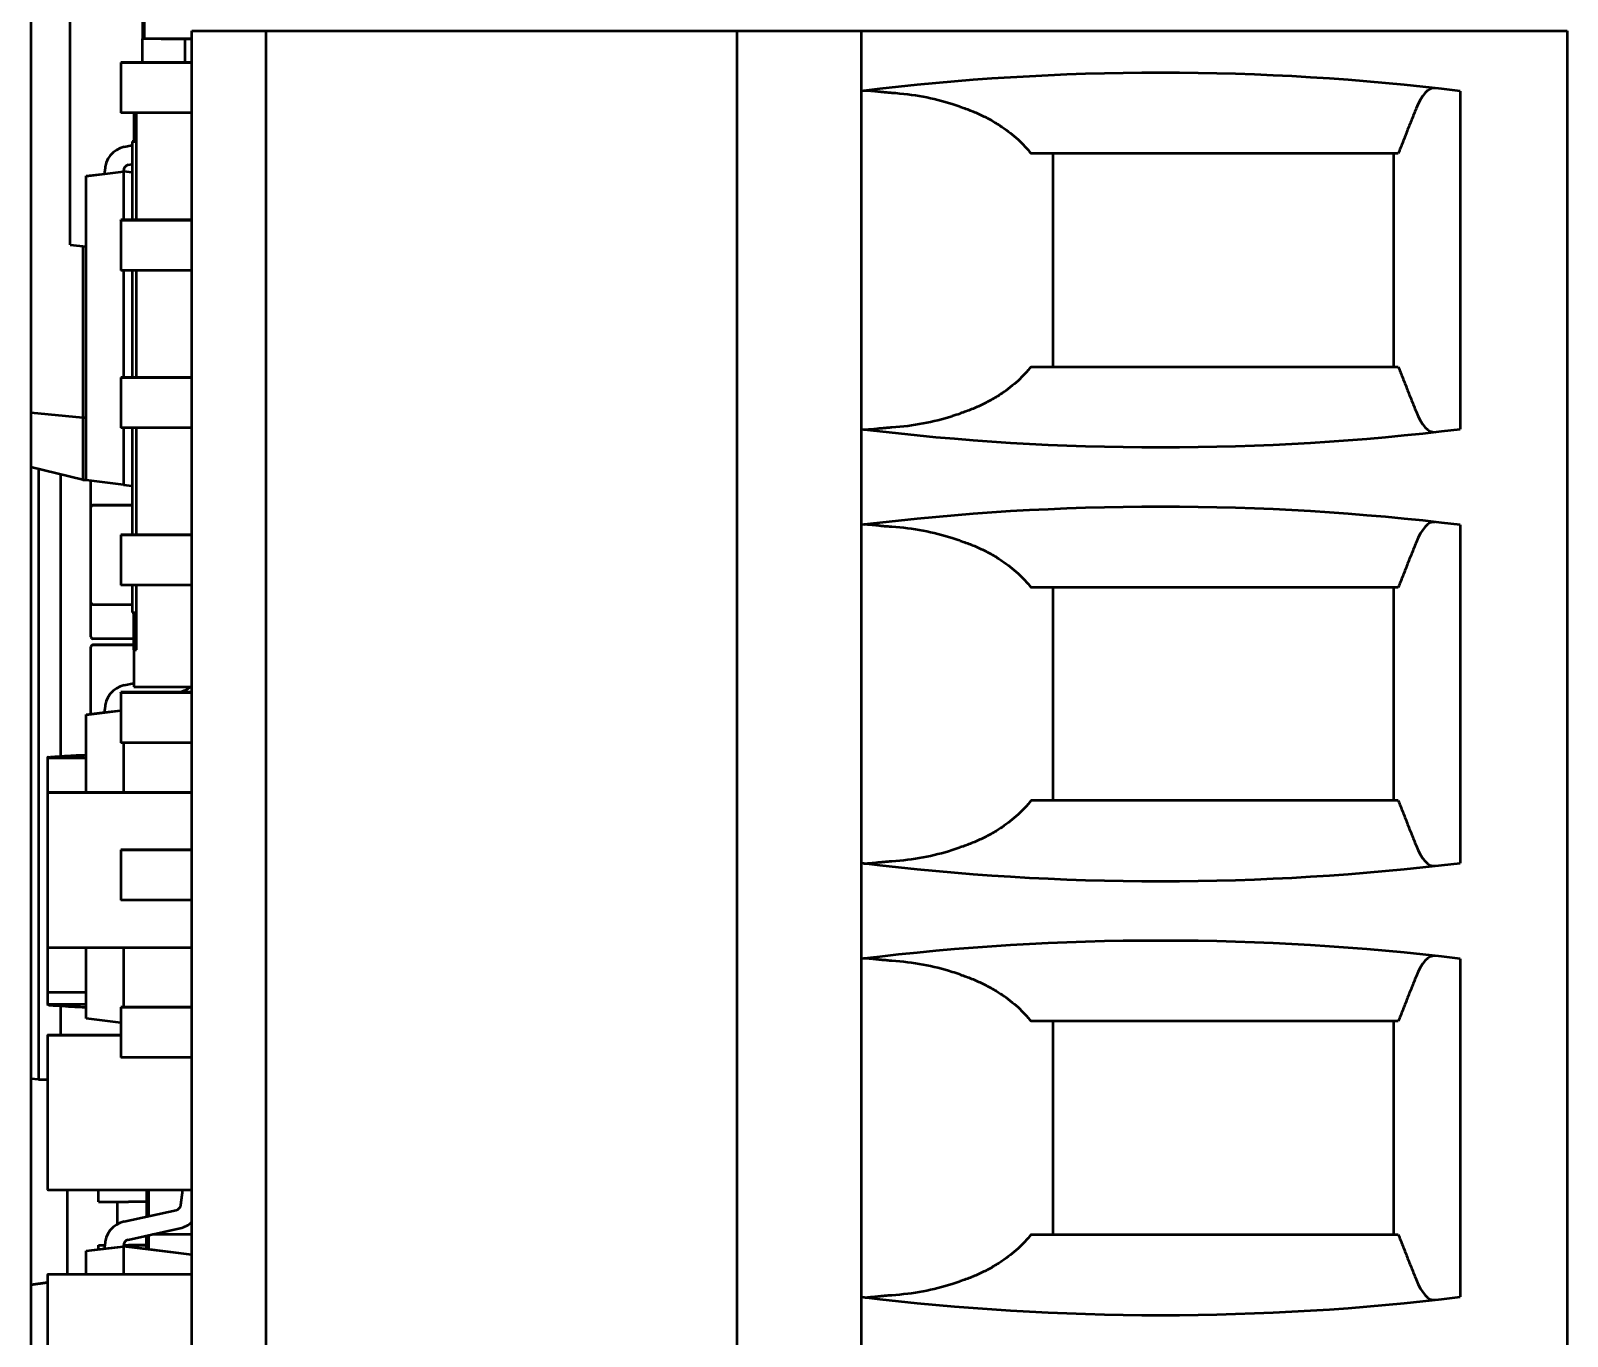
# Model space of a CAD drawing. Header units: millimetres. Extents: x 3137 to 5094, y 789 to 1822.
# Drawn here: x 3528.74 to 3541.14, y 1574.19 to 1584.72 of the extents above; entities that cross this region are included whole.
import ezdxf

# ---------------------------------------------------------------- set-up
doc = ezdxf.new("R2010")
doc.units = ezdxf.units.MM
doc.header["$LTSCALE"] = 1.8
doc.layers.add('외형선(ISO)', color=7, linetype='Continuous', lineweight=50)

msp = doc.modelspace()

# ---------------------------------------------------------------- linework, layer by layer
at = {"layer": '외형선(ISO)'}
for p, q in [((3528.742, 1586.721), (3528.742, 1566.711)), ((3529.059, 1582.994), (3529.059, 1585.865)), ((3529.643, 1585.328), (3529.643, 1584.655)), ((3529.656, 1585.328), (3529.656, 1584.655)), ((3530.042, 1584.721), (3530.342, 1584.721)), ((3530.042, 1570.521), (3530.042, 1584.721)), ((3530.342, 1584.721), (3530.642, 1584.721)), ((3530.642, 1570.521), (3530.642, 1584.721)), ((3530.642, 1584.721), (3534.442, 1584.721)), ((3534.442, 1570.521), (3534.442, 1584.721)), ((3534.442, 1584.721), (3534.942, 1584.721)), ((3534.942, 1584.721), (3535.142, 1584.721)), ((3535.142, 1584.721), (3535.442, 1584.721)), ((3535.442, 1584.721), (3541.142, 1584.721)), ((3535.442, 1584.721), (3535.442, 1570.521)), ((3541.142, 1584.721), (3541.142, 1570.521)), ((3529.656, 1584.655), (3529.643, 1584.655)), ((3529.643, 1584.465), (3529.643, 1584.655)), ((3529.793, 1584.655), (3529.656, 1584.655)), ((3530.042, 1584.655), (3529.989, 1584.655)), ((3529.989, 1584.465), (3529.989, 1584.655)), ((3530.042, 1584.465), (3529.468, 1584.465)), ((3529.468, 1584.464), (3529.468, 1584.465)), ((3529.468, 1584.464), (3530.042, 1584.464)), ((3529.468, 1584.464), (3529.468, 1584.058)), ((3529.468, 1584.464), (3530.042, 1584.464)), ((3530.042, 1584.464), (3529.468, 1584.464)), ((3529.468, 1584.464), (3529.468, 1584.464)), ((3529.468, 1584.464), (3529.468, 1584.464)), ((3540.277, 1584.234), (3540.277, 1581.507)), ((3530.042, 1584.058), (3529.468, 1584.058)), ((3529.574, 1584.058), (3529.574, 1583.828)), ((3529.594, 1583.828), (3529.594, 1584.058)), ((3529.496, 1583.785), (3529.559, 1583.799)), ((3529.496, 1583.784), (3529.559, 1583.799)), ((3529.496, 1583.785), (3529.559, 1583.799)), ((3529.496, 1583.785), (3529.559, 1583.799)), ((3529.496, 1583.784), (3529.559, 1583.798)), ((3529.496, 1583.784), (3529.559, 1583.798)), ((3529.496, 1583.784), (3529.559, 1583.798)), ((3529.496, 1583.784), (3529.559, 1583.798)), ((3529.559, 1583.828), (3529.574, 1583.828)), ((3529.594, 1583.828), (3529.559, 1583.828)), ((3529.559, 1583.828), (3529.559, 1583.195)), ((3529.559, 1583.828), (3529.559, 1583.828)), ((3529.574, 1583.828), (3529.594, 1583.828)), ((3529.594, 1583.195), (3529.594, 1583.828)), ((3536.992, 1582.011), (3536.992, 1583.731)), ((3539.742, 1582.011), (3539.742, 1583.731)), ((3529.528, 1583.638), (3529.559, 1583.645)), ((3529.189, 1583.548), (3529.489, 1583.585)), ((3529.189, 1583.549), (3529.339, 1583.567)), ((3529.189, 1583.548), (3529.189, 1583.549)), ((3529.189, 1581.095), (3529.189, 1583.548)), ((3529.339, 1583.589), (3529.339, 1583.589)), ((3529.339, 1583.566), (3529.339, 1583.589)), ((3529.339, 1583.589), (3529.339, 1583.589)), ((3529.339, 1583.589), (3529.339, 1583.589)), ((3529.339, 1583.589), (3529.339, 1583.589)), ((3529.339, 1583.589), (3529.339, 1583.589)), ((3529.339, 1583.589), (3529.339, 1583.589)), ((3529.339, 1583.589), (3529.339, 1583.589)), ((3529.339, 1583.566), (3529.489, 1583.585)), ((3529.489, 1583.585), (3529.489, 1583.589)), ((3529.489, 1583.585), (3529.489, 1583.585)), ((3529.559, 1583.577), (3529.489, 1583.585)), ((3529.559, 1583.576), (3529.489, 1583.585)), ((3529.489, 1583.585), (3529.489, 1583.195)), ((3530.042, 1583.195), (3529.468, 1583.195)), ((3529.468, 1583.194), (3529.468, 1583.195)), ((3529.468, 1583.194), (3530.042, 1583.194)), ((3529.468, 1583.194), (3529.468, 1582.788)), ((3529.468, 1583.194), (3530.042, 1583.194)), ((3530.042, 1583.194), (3529.468, 1583.194)), ((3529.468, 1583.194), (3529.468, 1583.194)), ((3529.468, 1583.194), (3529.468, 1583.194)), ((3529.059, 1582.994), (3529.189, 1582.98)), ((3529.163, 1582.983), (3529.163, 1581.598)), ((3530.042, 1582.788), (3529.468, 1582.788)), ((3529.489, 1582.788), (3529.489, 1581.925)), ((3529.559, 1582.788), (3529.559, 1581.925)), ((3529.594, 1581.925), (3529.594, 1582.788)), ((3530.042, 1581.925), (3529.468, 1581.925)), ((3529.468, 1581.924), (3529.468, 1581.925)), ((3529.468, 1581.924), (3530.042, 1581.924)), ((3529.468, 1581.924), (3529.468, 1581.518)), ((3529.468, 1581.924), (3530.042, 1581.924)), ((3530.042, 1581.924), (3529.468, 1581.924)), ((3529.468, 1581.924), (3529.468, 1581.924)), ((3529.468, 1581.924), (3529.468, 1581.924)), ((3529.163, 1581.598), (3528.742, 1581.64)), ((3529.163, 1581.598), (3529.163, 1581.099)), ((3529.189, 1581.598), (3529.163, 1581.598)), ((3530.042, 1581.518), (3529.468, 1581.518)), ((3529.489, 1581.518), (3529.489, 1581.058)), ((3529.559, 1581.518), (3529.559, 1580.655)), ((3529.594, 1580.655), (3529.594, 1581.518)), ((3529.163, 1581.099), (3528.742, 1581.2)), ((3528.805, 1581.185), (3528.805, 1576.26)), ((3528.985, 1578.869), (3528.985, 1581.141)), ((3529.163, 1581.099), (3529.189, 1581.099)), ((3529.489, 1581.058), (3529.189, 1581.095)), ((3529.227, 1580.877), (3529.227, 1581.091)), ((3529.489, 1581.058), (3529.559, 1581.05)), ((3529.227, 1580.877), (3529.227, 1580.877)), ((3529.227, 1580.109), (3529.227, 1580.877)), ((3529.559, 1580.893), (3529.243, 1580.893)), ((3529.243, 1580.893), (3529.559, 1580.893)), ((3529.243, 1580.893), (3529.243, 1580.893)), ((3529.559, 1580.893), (3529.243, 1580.893)), ((3529.243, 1580.893), (3529.243, 1580.893)), ((3530.042, 1580.655), (3529.468, 1580.655)), ((3529.468, 1580.654), (3529.468, 1580.655)), ((3529.468, 1580.654), (3530.042, 1580.654)), ((3529.468, 1580.654), (3529.468, 1580.248)), ((3529.468, 1580.654), (3530.042, 1580.654)), ((3530.042, 1580.654), (3529.468, 1580.654)), ((3529.468, 1580.654), (3529.468, 1580.654)), ((3529.468, 1580.654), (3529.468, 1580.654)), ((3540.277, 1580.734), (3540.277, 1578.007)), ((3530.042, 1580.248), (3529.468, 1580.248)), ((3529.559, 1580.248), (3529.559, 1580.028)), ((3529.594, 1580.028), (3529.594, 1580.248)), ((3536.992, 1578.511), (3536.992, 1580.231)), ((3539.742, 1578.511), (3539.742, 1580.231)), ((3529.227, 1579.832), (3529.227, 1580.109)), ((3529.243, 1580.093), (3529.559, 1580.093)), ((3529.559, 1580.028), (3529.594, 1580.028)), ((3529.574, 1579.728), (3529.574, 1580.028)), ((3529.594, 1579.728), (3529.594, 1580.028)), ((3529.574, 1579.816), (3529.243, 1579.816)), ((3529.574, 1579.767), (3529.243, 1579.767)), ((3529.243, 1579.767), (3529.574, 1579.767)), ((3529.243, 1579.767), (3529.243, 1579.767)), ((3529.574, 1579.767), (3529.243, 1579.767)), ((3529.243, 1579.767), (3529.243, 1579.767)), ((3529.227, 1579.751), (3529.227, 1579.751)), ((3529.227, 1579.21), (3529.227, 1579.751)), ((3529.574, 1579.728), (3529.594, 1579.728)), ((3529.574, 1579.728), (3529.574, 1579.428)), ((3529.574, 1579.728), (3529.594, 1579.728)), ((3529.574, 1579.728), (3529.574, 1579.728)), ((3529.496, 1579.441), (3529.574, 1579.459)), ((3529.496, 1579.441), (3529.574, 1579.459)), ((3529.496, 1579.441), (3529.574, 1579.459)), ((3529.496, 1579.441), (3529.574, 1579.458)), ((3529.496, 1579.441), (3529.574, 1579.458)), ((3529.496, 1579.441), (3529.574, 1579.458)), ((3529.496, 1579.441), (3529.574, 1579.458)), ((3529.496, 1579.441), (3529.574, 1579.458)), ((3529.574, 1579.428), (3530.042, 1579.428)), ((3530.042, 1579.385), (3529.468, 1579.385)), ((3529.468, 1579.384), (3529.468, 1579.385)), ((3529.468, 1579.384), (3530.042, 1579.384)), ((3529.468, 1579.384), (3529.468, 1578.978)), ((3529.468, 1579.384), (3530.042, 1579.384)), ((3530.042, 1579.384), (3529.468, 1579.384)), ((3529.468, 1579.384), (3529.468, 1579.384)), ((3529.468, 1579.384), (3529.468, 1579.384)), ((3529.933, 1579.385), (3529.947, 1579.388)), ((3529.189, 1579.204), (3529.468, 1579.239)), ((3529.189, 1579.205), (3529.339, 1579.224)), ((3529.189, 1579.204), (3529.189, 1579.205)), ((3529.189, 1578.576), (3529.189, 1579.204)), ((3529.339, 1579.246), (3529.339, 1579.246)), ((3529.339, 1579.223), (3529.339, 1579.246)), ((3529.339, 1579.246), (3529.339, 1579.246)), ((3529.339, 1579.246), (3529.339, 1579.246)), ((3529.339, 1579.246), (3529.339, 1579.246)), ((3529.339, 1579.246), (3529.339, 1579.246)), ((3529.339, 1579.246), (3529.339, 1579.246)), ((3529.339, 1579.246), (3529.339, 1579.246)), ((3529.339, 1579.223), (3529.468, 1579.239)), ((3530.042, 1578.978), (3529.468, 1578.978)), ((3529.489, 1578.978), (3529.489, 1578.576)), ((3528.877, 1578.856), (3528.877, 1578.856)), ((3528.877, 1578.856), (3528.877, 1578.571)), ((3528.882, 1578.856), (3529.189, 1578.856)), ((3528.877, 1578.571), (3528.877, 1577.331)), ((3530.042, 1578.576), (3528.882, 1578.576)), ((3528.882, 1578.576), (3528.882, 1578.576)), ((3528.882, 1578.576), (3530.042, 1578.576)), ((3530.042, 1578.115), (3529.468, 1578.115)), ((3529.468, 1578.114), (3529.468, 1578.115)), ((3529.468, 1578.114), (3529.468, 1577.708)), ((3529.468, 1578.114), (3529.468, 1578.114)), ((3529.468, 1578.114), (3530.042, 1578.114)), ((3529.468, 1578.114), (3530.042, 1578.114)), ((3530.042, 1578.114), (3529.468, 1578.114)), ((3529.468, 1578.114), (3529.468, 1578.114)), ((3530.042, 1577.708), (3529.468, 1577.708)), ((3528.877, 1577.331), (3528.877, 1576.968)), ((3528.882, 1577.326), (3530.042, 1577.326)), ((3529.189, 1576.752), (3529.189, 1577.326)), ((3529.489, 1577.326), (3529.489, 1576.845)), ((3540.277, 1577.234), (3540.277, 1574.507)), ((3528.877, 1576.968), (3528.877, 1576.866)), ((3529.189, 1576.963), (3528.882, 1576.963)), ((3529.189, 1576.866), (3528.882, 1576.866)), ((3528.985, 1576.62), (3528.985, 1576.853)), ((3530.042, 1576.845), (3529.468, 1576.845)), ((3529.468, 1576.844), (3529.468, 1576.845)), ((3529.468, 1576.844), (3529.468, 1576.844)), ((3529.468, 1576.844), (3529.468, 1576.844)), ((3529.468, 1576.844), (3529.468, 1576.438)), ((3529.468, 1576.844), (3530.042, 1576.844)), ((3530.042, 1576.844), (3529.468, 1576.844)), ((3529.468, 1576.844), (3530.042, 1576.844)), ((3529.468, 1576.718), (3529.189, 1576.752)), ((3536.992, 1575.011), (3536.992, 1576.731)), ((3539.742, 1575.011), (3539.742, 1576.731)), ((3528.877, 1576.615), (3528.877, 1575.375)), ((3529.468, 1576.62), (3528.882, 1576.62)), ((3528.882, 1576.62), (3528.882, 1576.62)), ((3528.882, 1576.62), (3529.468, 1576.62)), ((3530.042, 1576.438), (3529.468, 1576.438)), ((3528.805, 1576.26), (3528.742, 1576.268)), ((3528.805, 1576.26), (3528.877, 1576.26)), ((3528.882, 1575.37), (3530.042, 1575.37)), ((3529.039, 1574.69), (3529.039, 1575.37)), ((3529.289, 1575.275), (3529.289, 1575.37)), ((3529.677, 1575.37), (3529.677, 1575.156)), ((3529.696, 1575.16), (3529.696, 1575.37)), ((3529.953, 1575.25), (3529.97, 1575.37)), ((3529.439, 1575.275), (3529.439, 1575.093)), ((3529.496, 1575.115), (3529.915, 1575.208)), ((3529.496, 1575.115), (3529.915, 1575.208)), ((3529.496, 1575.115), (3529.915, 1575.208)), ((3529.496, 1575.115), (3529.915, 1575.208)), ((3529.496, 1575.115), (3529.915, 1575.208)), ((3529.496, 1575.115), (3529.915, 1575.208)), ((3529.496, 1575.115), (3529.915, 1575.208)), ((3529.496, 1575.115), (3529.915, 1575.208)), ((3529.677, 1575.275), (3529.53, 1575.275)), ((3529.528, 1574.968), (3529.947, 1575.062)), ((3529.289, 1574.925), (3529.339, 1574.925)), ((3529.289, 1574.891), (3529.289, 1574.925)), ((3529.677, 1574.925), (3529.53, 1574.925)), ((3529.535, 1574.925), (3529.677, 1574.925)), ((3529.677, 1574.893), (3529.677, 1575.001)), ((3529.696, 1574.89), (3529.696, 1575.006)), ((3530.042, 1575.012), (3529.723, 1575.012)), ((3529.189, 1574.878), (3529.489, 1574.915)), ((3529.189, 1574.879), (3529.339, 1574.897)), ((3529.189, 1574.878), (3529.189, 1574.879)), ((3529.189, 1574.69), (3529.189, 1574.878)), ((3529.339, 1574.92), (3529.339, 1574.92)), ((3529.339, 1574.897), (3529.339, 1574.92)), ((3529.339, 1574.92), (3529.339, 1574.92)), ((3529.339, 1574.92), (3529.339, 1574.92)), ((3529.339, 1574.92), (3529.339, 1574.92)), ((3529.339, 1574.92), (3529.339, 1574.92)), ((3529.339, 1574.92), (3529.339, 1574.92)), ((3529.339, 1574.92), (3529.339, 1574.92)), ((3529.339, 1574.897), (3529.489, 1574.915)), ((3529.489, 1574.915), (3529.489, 1574.92)), ((3530.042, 1574.848), (3529.489, 1574.916)), ((3529.489, 1574.915), (3529.489, 1574.915)), ((3530.042, 1574.847), (3529.489, 1574.915)), ((3529.489, 1574.915), (3529.489, 1574.69)), ((3528.877, 1574.684), (3528.877, 1573.444)), ((3528.882, 1574.689), (3528.882, 1574.69)), ((3528.882, 1574.69), (3530.042, 1574.69)), ((3530.042, 1574.689), (3528.882, 1574.689)), ((3528.877, 1574.624), (3528.742, 1574.605)), ((3528.742, 1574.604), (3528.877, 1574.623))]:
    msp.add_line(p, q, dxfattribs=at)
for centre, radius, start, end in [((3537.862, 1564.381), 20, 83.062, 96.9498), ((3529.539, 1583.589), 0.2, 102.5361, 180), ((3529.539, 1583.589), 0.2, 102.5361, 180), ((3529.539, 1583.589), 0.2, 102.5361, 180), ((3529.539, 1583.589), 0.2, 102.5361, 180), ((3529.539, 1583.589), 0.2, 102.5361, 180), ((3529.539, 1583.589), 0.2, 102.5361, 180), ((3529.539, 1583.589), 0.2, 102.5361, 180), ((3529.539, 1583.589), 0.2, 102.5361, 180), ((3529.539, 1583.589), 0.05, 102.5361, 180), ((3537.862, 1601.361), 20, 263.0502, 276.938), ((3529.243, 1580.877), 0.016, 90, 180), ((3529.243, 1580.877), 0.016, 90, 180), ((3537.862, 1560.881), 20, 83.062, 96.9498), ((3529.243, 1580.109), 0.016, 180, 270), ((3529.243, 1579.832), 0.016, 180, 270), ((3529.243, 1579.751), 0.016, 90, 180), ((3529.243, 1579.751), 0.016, 90, 180), ((3529.539, 1579.246), 0.2, 102.5361, 180), ((3529.539, 1579.246), 0.2, 102.5361, 180), ((3529.539, 1579.246), 0.2, 102.5361, 180), ((3529.539, 1579.246), 0.2, 102.5361, 180), ((3529.539, 1579.246), 0.2, 102.5361, 180), ((3529.539, 1579.246), 0.2, 102.5361, 180), ((3529.539, 1579.246), 0.2, 102.5361, 180), ((3529.539, 1579.246), 0.2, 102.5361, 180), ((3529.904, 1579.583), 0.2, 282.5361, 309.1219), ((3537.862, 1597.861), 20, 263.0502, 276.938), ((3528.882, 1577.331), 0.005, 180, 270.0199), ((3537.862, 1557.381), 20, 83.062, 96.9498), ((3528.882, 1575.375), 0.005, 180, 270.0199), ((3529.904, 1575.257), 0.05, 282.5361, 352), ((3529.904, 1575.257), 0.05, 282.5361, 352), ((3529.904, 1575.257), 0.05, 282.5361, 352), ((3529.904, 1575.257), 0.05, 282.5361, 352), ((3529.904, 1575.257), 0.05, 282.5361, 352), ((3529.904, 1575.257), 0.05, 282.5361, 352), ((3529.904, 1575.257), 0.05, 282.5361, 352), ((3529.904, 1575.257), 0.05, 282.5361, 352), ((3529.539, 1574.92), 0.2, 102.5361, 180), ((3529.539, 1574.92), 0.2, 102.5361, 180), ((3529.539, 1574.92), 0.2, 102.5361, 180), ((3529.539, 1574.92), 0.2, 102.5361, 180), ((3529.539, 1574.92), 0.2, 102.5361, 180), ((3529.539, 1574.92), 0.2, 102.5361, 180), ((3529.539, 1574.92), 0.2, 102.5361, 180), ((3529.539, 1574.92), 0.2, 102.5361, 180), ((3529.904, 1575.257), 0.2, 282.5361, 313.477), ((3529.539, 1574.92), 0.05, 102.5361, 180), ((3537.862, 1594.361), 20, 263.0502, 276.938)]:
    msp.add_arc(centre, radius, start, end, dxfattribs=at)
for centre, major_axis, ratio, start_param, end_param in [((3540.074, 1583.251), (-0.008, 1.007), 0.265469, 6.251531, 6.862917), ((3535.281, 1583.109), (-1.662, -0.285), 0.648616, 4.035739, 4.353534), ((3528.613, 1564.381), (-22.877, 0), 0.914642, 4.372426, 4.375396), ((3528.613, 1601.361), (-22.877, 0), 0.914642, 1.907789, 1.910759), ((3540.074, 1582.49), (-0.008, -1.007), 0.265469, 5.703454, 6.31484), ((3535.281, 1582.632), (-1.662, 0.285), 0.648616, 1.929651, 2.247447), ((3540.074, 1579.751), (-0.008, 1.007), 0.265469, 6.251531, 6.862917), ((3535.281, 1579.609), (-1.662, -0.285), 0.648616, 4.035739, 4.353534), ((3528.613, 1560.881), (-22.877, 0), 0.914642, 4.372426, 4.375396), ((3540.074, 1578.99), (-0.008, -1.007), 0.265469, 5.703454, 6.31484), ((3535.281, 1579.132), (-1.662, 0.285), 0.648616, 1.929651, 2.247447), ((3528.613, 1597.861), (-22.877, 0), 0.914642, 1.907789, 1.910759), ((3535.281, 1576.109), (-1.662, -0.285), 0.648616, 4.035739, 4.353534), ((3540.074, 1576.251), (-0.008, 1.007), 0.265469, 6.251531, 6.862917), ((3528.613, 1557.381), (-22.877, 0), 0.914642, 4.372426, 4.375396), ((3775.311, 1823.59), (-246.43, -246.73), 0.000136, 0.000157, 0.001646), ((3529.539, 1575.275), (-0.25, 0), 0.00019, 0, 1.53589), ((3529.539, 1574.925), (-0.25, 0), 0.00019, 0, 0.643865), ((3529.539, 1574.925), (0.1, 0), 0.00019, 4.191682, 4.677482), ((3529.539, 1574.925), (-0.25, 0), 0.00019, 1.37045, 1.53589), ((3535.281, 1575.632), (-1.662, 0.285), 0.648616, 1.929651, 2.247447), ((3528.613, 1594.361), (-22.877, 0), 0.914642, 1.907789, 1.910759), ((3540.074, 1575.49), (-0.008, -1.007), 0.265469, 5.703454, 6.31484)]:
    msp.add_ellipse(centre, major_axis=major_axis, ratio=ratio, start_param=start_param, end_param=end_param, dxfattribs=at)
for points in [[(3529.989, 1584.655), (3529.989, 1584.655), (3529.644, 1584.655), (3529.643, 1584.655)], [(3529.793, 1584.655), (3529.804, 1584.655), (3529.943, 1584.655), (3530.042, 1584.655)], [(3528.882, 1576.861), (3528.879, 1576.861), (3528.877, 1576.863), (3528.877, 1576.866)]]:
    msp.add_open_spline(points, degree=3, dxfattribs=at)
for points, knots in [([(3535.692, 1584.218), (3535.678, 1584.219), (3535.664, 1584.22), (3535.651, 1584.222), (3535.645, 1584.222), (3535.639, 1584.223), (3535.632, 1584.223), (3535.626, 1584.224), (3535.62, 1584.224), (3535.614, 1584.225), (3535.602, 1584.226), (3535.591, 1584.227), (3535.58, 1584.229), (3535.569, 1584.23), (3535.558, 1584.231), (3535.548, 1584.232), (3535.539, 1584.233), (3535.529, 1584.234), (3535.521, 1584.235), (3535.516, 1584.235), (3535.512, 1584.235), (3535.508, 1584.236), (3535.504, 1584.236), (3535.501, 1584.236), (3535.497, 1584.236), (3535.49, 1584.237), (3535.483, 1584.237), (3535.477, 1584.237), (3535.471, 1584.237), (3535.466, 1584.237), (3535.462, 1584.236)], [0.125716, 0.125716, 0.125716, 0.125716, 0.1735105, 0.1735105, 0.1735105, 0.1972868, 0.1972868, 0.1972868, 0.2211022, 0.2211022, 0.2211022, 0.2689459, 0.2689459, 0.2689459, 0.3168849, 0.3168849, 0.3168849, 0.3646899, 0.3646899, 0.3646899, 0.3884782, 0.3884782, 0.3884782, 0.4122764, 0.4122764, 0.4122764, 0.46011, 0.46011, 0.46011, 0.5080516, 0.5080516, 0.5080516, 0.5080516]), ([(3536.242, 1584.107), (3536.274, 1584.097), (3536.305, 1584.086), (3536.335, 1584.074), (3536.365, 1584.062), (3536.394, 1584.049), (3536.422, 1584.035), (3536.451, 1584.022), (3536.478, 1584.007), (3536.504, 1583.993), (3536.517, 1583.985), (3536.529, 1583.978), (3536.542, 1583.97), (3536.554, 1583.962), (3536.566, 1583.954), (3536.578, 1583.946), (3536.602, 1583.93), (3536.625, 1583.914), (3536.647, 1583.896), (3536.669, 1583.879), (3536.689, 1583.862), (3536.709, 1583.844), (3536.729, 1583.826), (3536.748, 1583.807), (3536.765, 1583.788), (3536.783, 1583.769), (3536.799, 1583.75), (3536.815, 1583.731)], [0.1451984, 0.1451984, 0.1451984, 0.1451984, 0.2603351, 0.2603351, 0.2603351, 0.3755929, 0.3755929, 0.3755929, 0.4905301, 0.4905301, 0.4905301, 0.5477255, 0.5477255, 0.5477255, 0.6048945, 0.6048945, 0.6048945, 0.7195328, 0.7195328, 0.7195328, 0.8344442, 0.8344442, 0.8344442, 0.9494087, 0.9494087, 0.9494087, 1.0641462, 1.0641462, 1.0641462, 1.0641462]), ([(3539.921, 1584.092), (3539.909, 1584.062), (3539.897, 1584.032), (3539.885, 1584.002), (3539.873, 1583.972), (3539.861, 1583.942), (3539.849, 1583.912), (3539.838, 1583.881), (3539.826, 1583.851), (3539.814, 1583.821), (3539.802, 1583.791), (3539.79, 1583.761), (3539.778, 1583.731)], [27.3487746, 27.3487746, 27.3487746, 27.3487746, 27.5141397, 27.5141397, 27.5141397, 27.6795053, 27.6795053, 27.6795053, 27.8448716, 27.8448716, 27.8448716, 28.0102384, 28.0102384, 28.0102384, 28.0102384]), ([(3536.815, 1582.011), (3536.799, 1581.991), (3536.783, 1581.972), (3536.765, 1581.953), (3536.748, 1581.934), (3536.729, 1581.916), (3536.709, 1581.898), (3536.689, 1581.88), (3536.669, 1581.862), (3536.647, 1581.845), (3536.625, 1581.828), (3536.602, 1581.811), (3536.578, 1581.795), (3536.566, 1581.787), (3536.554, 1581.779), (3536.542, 1581.771), (3536.529, 1581.764), (3536.517, 1581.756), (3536.504, 1581.749), (3536.478, 1581.734), (3536.451, 1581.72), (3536.422, 1581.706), (3536.394, 1581.692), (3536.365, 1581.68), (3536.335, 1581.667), (3536.305, 1581.655), (3536.274, 1581.644), (3536.242, 1581.634)], [0.5896293, 0.5896293, 0.5896293, 0.5896293, 0.7043669, 0.7043669, 0.7043669, 0.8193314, 0.8193314, 0.8193314, 0.9342428, 0.9342428, 0.9342428, 1.048881, 1.048881, 1.048881, 1.1060499, 1.1060499, 1.1060499, 1.1632454, 1.1632454, 1.1632454, 1.2781827, 1.2781827, 1.2781827, 1.3934405, 1.3934405, 1.3934405, 1.5085772, 1.5085772, 1.5085772, 1.5085772]), ([(3539.778, 1582.011), (3539.79, 1581.98), (3539.802, 1581.95), (3539.814, 1581.92), (3539.826, 1581.89), (3539.838, 1581.86), (3539.849, 1581.83), (3539.861, 1581.799), (3539.873, 1581.769), (3539.885, 1581.739), (3539.897, 1581.709), (3539.909, 1581.679), (3539.921, 1581.649)], [11.3358505, 11.3358505, 11.3358505, 11.3358505, 11.5012174, 11.5012174, 11.5012174, 11.6665836, 11.6665836, 11.6665836, 11.8319493, 11.8319493, 11.8319493, 11.9973143, 11.9973143, 11.9973143, 11.9973143]), ([(3535.462, 1581.505), (3535.466, 1581.505), (3535.471, 1581.504), (3535.477, 1581.504), (3535.483, 1581.504), (3535.49, 1581.504), (3535.497, 1581.505), (3535.501, 1581.505), (3535.504, 1581.505), (3535.508, 1581.506), (3535.512, 1581.506), (3535.516, 1581.506), (3535.521, 1581.507), (3535.529, 1581.507), (3535.539, 1581.508), (3535.548, 1581.509), (3535.558, 1581.51), (3535.569, 1581.511), (3535.58, 1581.513), (3535.591, 1581.514), (3535.602, 1581.515), (3535.614, 1581.516), (3535.62, 1581.517), (3535.626, 1581.517), (3535.632, 1581.518), (3535.639, 1581.519), (3535.645, 1581.519), (3535.651, 1581.52), (3535.664, 1581.521), (3535.678, 1581.522), (3535.692, 1581.523)], [0.0672172, 0.0672172, 0.0672172, 0.0672172, 0.1151588, 0.1151588, 0.1151588, 0.1629924, 0.1629924, 0.1629924, 0.1867906, 0.1867906, 0.1867906, 0.2105789, 0.2105789, 0.2105789, 0.2583839, 0.2583839, 0.2583839, 0.3063229, 0.3063229, 0.3063229, 0.3541665, 0.3541665, 0.3541665, 0.377982, 0.377982, 0.377982, 0.4017583, 0.4017583, 0.4017583, 0.4495528, 0.4495528, 0.4495528, 0.4495528]), ([(3535.692, 1580.718), (3535.678, 1580.719), (3535.664, 1580.72), (3535.651, 1580.722), (3535.645, 1580.722), (3535.639, 1580.723), (3535.632, 1580.723), (3535.626, 1580.724), (3535.62, 1580.724), (3535.614, 1580.725), (3535.602, 1580.726), (3535.591, 1580.727), (3535.58, 1580.729), (3535.569, 1580.73), (3535.558, 1580.731), (3535.548, 1580.732), (3535.539, 1580.733), (3535.529, 1580.734), (3535.521, 1580.735), (3535.516, 1580.735), (3535.512, 1580.735), (3535.508, 1580.736), (3535.504, 1580.736), (3535.501, 1580.736), (3535.497, 1580.736), (3535.49, 1580.737), (3535.483, 1580.737), (3535.477, 1580.737), (3535.471, 1580.737), (3535.466, 1580.737), (3535.462, 1580.736)], [0.125716, 0.125716, 0.125716, 0.125716, 0.1735105, 0.1735105, 0.1735105, 0.1972868, 0.1972868, 0.1972868, 0.2211022, 0.2211022, 0.2211022, 0.2689459, 0.2689459, 0.2689459, 0.3168849, 0.3168849, 0.3168849, 0.3646899, 0.3646899, 0.3646899, 0.3884782, 0.3884782, 0.3884782, 0.4122764, 0.4122764, 0.4122764, 0.46011, 0.46011, 0.46011, 0.5080516, 0.5080516, 0.5080516, 0.5080516]), ([(3536.242, 1580.607), (3536.274, 1580.597), (3536.305, 1580.586), (3536.335, 1580.574), (3536.365, 1580.562), (3536.394, 1580.549), (3536.422, 1580.535), (3536.451, 1580.522), (3536.478, 1580.507), (3536.504, 1580.493), (3536.517, 1580.485), (3536.529, 1580.478), (3536.542, 1580.47), (3536.554, 1580.462), (3536.566, 1580.454), (3536.578, 1580.446), (3536.602, 1580.43), (3536.625, 1580.414), (3536.647, 1580.396), (3536.669, 1580.379), (3536.689, 1580.362), (3536.709, 1580.344), (3536.729, 1580.326), (3536.748, 1580.307), (3536.765, 1580.288), (3536.783, 1580.269), (3536.799, 1580.25), (3536.815, 1580.231)], [0.1451984, 0.1451984, 0.1451984, 0.1451984, 0.2603351, 0.2603351, 0.2603351, 0.3755929, 0.3755929, 0.3755929, 0.4905301, 0.4905301, 0.4905301, 0.5477255, 0.5477255, 0.5477255, 0.6048945, 0.6048945, 0.6048945, 0.7195328, 0.7195328, 0.7195328, 0.8344442, 0.8344442, 0.8344442, 0.9494087, 0.9494087, 0.9494087, 1.0641462, 1.0641462, 1.0641462, 1.0641462]), ([(3539.921, 1580.592), (3539.909, 1580.562), (3539.897, 1580.532), (3539.885, 1580.502), (3539.873, 1580.472), (3539.861, 1580.442), (3539.849, 1580.412), (3539.838, 1580.381), (3539.826, 1580.351), (3539.814, 1580.321), (3539.802, 1580.291), (3539.79, 1580.261), (3539.778, 1580.231)], [27.3487746, 27.3487746, 27.3487746, 27.3487746, 27.5141397, 27.5141397, 27.5141397, 27.6795053, 27.6795053, 27.6795053, 27.8448716, 27.8448716, 27.8448716, 28.0102384, 28.0102384, 28.0102384, 28.0102384]), ([(3528.882, 1578.861), (3528.88, 1578.861), (3528.879, 1578.86), (3528.878, 1578.859), (3528.878, 1578.859), (3528.877, 1578.858), (3528.877, 1578.858), (3528.877, 1578.857), (3528.877, 1578.857), (3528.877, 1578.857), (3528.877, 1578.857), (3528.877, 1578.856), (3528.877, 1578.856), (3528.877, 1578.856), (3528.877, 1578.856), (3528.877, 1578.856), (3528.877, 1578.856), (3528.877, 1578.856), (3528.877, 1578.856), (3528.877, 1578.856), (3528.877, 1578.856), (3528.877, 1578.856)], [0.0000203812, 0.0000203812, 0.0000203812, 0.0000203812, 0.0004738719, 0.0004738719, 0.0004738719, 0.0007108064, 0.0007108064, 0.0007108064, 0.0008292737, 0.0008292737, 0.0008292737, 0.0008885073, 0.0008885073, 0.0008885073, 0.0009181242, 0.0009181242, 0.0009181242, 0.0009329326, 0.0009329326, 0.0009329326, 0.000947741, 0.000947741, 0.000947741, 0.000947741]), ([(3528.881, 1578.861), (3528.882, 1578.861), (3528.883, 1578.861), (3528.886, 1578.861), (3528.887, 1578.862), (3528.892, 1578.862), (3528.893, 1578.862), (3528.897, 1578.862), (3528.898, 1578.862), (3528.905, 1578.863), (3528.91, 1578.863), (3528.92, 1578.864), (3528.925, 1578.864), (3528.941, 1578.866), (3528.953, 1578.866), (3528.998, 1578.87), (3529.031, 1578.872), (3529.106, 1578.876), (3529.148, 1578.878), (3529.189, 1578.879)], [0, 0, 0, 0, 0.00393449, 0.00393449, 0.00690129, 0.00690129, 0.00770086, 0.00770086, 0.00849379, 0.00849379, 0.01010357, 0.01010357, 0.01168245, 0.01168245, 0.01507668, 0.01507668, 0.02524566, 0.02524566, 0.03762738, 0.03762738, 0.03762738, 0.03762738]), ([(3528.882, 1578.576), (3528.88, 1578.576), (3528.879, 1578.575), (3528.878, 1578.574), (3528.878, 1578.573), (3528.877, 1578.573), (3528.877, 1578.572), (3528.877, 1578.572), (3528.877, 1578.572), (3528.877, 1578.572), (3528.877, 1578.571), (3528.877, 1578.571), (3528.877, 1578.571), (3528.877, 1578.571), (3528.877, 1578.571), (3528.877, 1578.571), (3528.877, 1578.571), (3528.877, 1578.571), (3528.877, 1578.571), (3528.877, 1578.571), (3528.877, 1578.571), (3528.877, 1578.571)], [0.0000000028, 0.0000000028, 0.0000000028, 0.0000000028, 0.0004738719, 0.0004738719, 0.0004738719, 0.0007108064, 0.0007108064, 0.0007108064, 0.0008292737, 0.0008292737, 0.0008292737, 0.0008885073, 0.0008885073, 0.0008885073, 0.0009181242, 0.0009181242, 0.0009181242, 0.0009329326, 0.0009329326, 0.0009329326, 0.000947741, 0.000947741, 0.000947741, 0.000947741]), ([(3536.815, 1578.511), (3536.799, 1578.491), (3536.783, 1578.472), (3536.765, 1578.453), (3536.748, 1578.434), (3536.729, 1578.416), (3536.709, 1578.398), (3536.689, 1578.38), (3536.669, 1578.362), (3536.647, 1578.345), (3536.625, 1578.328), (3536.602, 1578.311), (3536.578, 1578.295), (3536.566, 1578.287), (3536.554, 1578.279), (3536.542, 1578.271), (3536.529, 1578.264), (3536.517, 1578.256), (3536.504, 1578.249), (3536.478, 1578.234), (3536.451, 1578.22), (3536.422, 1578.206), (3536.394, 1578.192), (3536.365, 1578.18), (3536.335, 1578.167), (3536.305, 1578.155), (3536.274, 1578.144), (3536.242, 1578.134)], [0.5896293, 0.5896293, 0.5896293, 0.5896293, 0.7043669, 0.7043669, 0.7043669, 0.8193314, 0.8193314, 0.8193314, 0.9342428, 0.9342428, 0.9342428, 1.048881, 1.048881, 1.048881, 1.1060499, 1.1060499, 1.1060499, 1.1632454, 1.1632454, 1.1632454, 1.2781827, 1.2781827, 1.2781827, 1.3934405, 1.3934405, 1.3934405, 1.5085772, 1.5085772, 1.5085772, 1.5085772]), ([(3539.778, 1578.511), (3539.79, 1578.48), (3539.802, 1578.45), (3539.814, 1578.42), (3539.826, 1578.39), (3539.838, 1578.36), (3539.849, 1578.33), (3539.861, 1578.299), (3539.873, 1578.269), (3539.885, 1578.239), (3539.897, 1578.209), (3539.909, 1578.179), (3539.921, 1578.149)], [11.3358505, 11.3358505, 11.3358505, 11.3358505, 11.5012174, 11.5012174, 11.5012174, 11.6665836, 11.6665836, 11.6665836, 11.8319493, 11.8319493, 11.8319493, 11.9973143, 11.9973143, 11.9973143, 11.9973143]), ([(3535.462, 1578.005), (3535.466, 1578.005), (3535.471, 1578.004), (3535.477, 1578.004), (3535.483, 1578.004), (3535.49, 1578.004), (3535.497, 1578.005), (3535.501, 1578.005), (3535.504, 1578.005), (3535.508, 1578.006), (3535.512, 1578.006), (3535.516, 1578.006), (3535.521, 1578.007), (3535.529, 1578.007), (3535.539, 1578.008), (3535.548, 1578.009), (3535.558, 1578.01), (3535.569, 1578.011), (3535.58, 1578.013), (3535.591, 1578.014), (3535.602, 1578.015), (3535.614, 1578.016), (3535.62, 1578.017), (3535.626, 1578.017), (3535.632, 1578.018), (3535.639, 1578.019), (3535.645, 1578.019), (3535.651, 1578.02), (3535.664, 1578.021), (3535.678, 1578.022), (3535.692, 1578.023)], [0.0672172, 0.0672172, 0.0672172, 0.0672172, 0.1151588, 0.1151588, 0.1151588, 0.1629924, 0.1629924, 0.1629924, 0.1867906, 0.1867906, 0.1867906, 0.2105789, 0.2105789, 0.2105789, 0.2583839, 0.2583839, 0.2583839, 0.3063229, 0.3063229, 0.3063229, 0.3541665, 0.3541665, 0.3541665, 0.377982, 0.377982, 0.377982, 0.4017583, 0.4017583, 0.4017583, 0.4495528, 0.4495528, 0.4495528, 0.4495528]), ([(3535.692, 1577.218), (3535.678, 1577.219), (3535.664, 1577.22), (3535.651, 1577.222), (3535.645, 1577.222), (3535.639, 1577.223), (3535.632, 1577.223), (3535.626, 1577.224), (3535.62, 1577.224), (3535.614, 1577.225), (3535.602, 1577.226), (3535.591, 1577.227), (3535.58, 1577.229), (3535.569, 1577.23), (3535.558, 1577.231), (3535.548, 1577.232), (3535.539, 1577.233), (3535.529, 1577.234), (3535.521, 1577.235), (3535.516, 1577.235), (3535.512, 1577.235), (3535.508, 1577.236), (3535.504, 1577.236), (3535.501, 1577.236), (3535.497, 1577.236), (3535.49, 1577.237), (3535.483, 1577.237), (3535.477, 1577.237), (3535.471, 1577.237), (3535.466, 1577.237), (3535.462, 1577.236)], [0.125716, 0.125716, 0.125716, 0.125716, 0.1735105, 0.1735105, 0.1735105, 0.1972868, 0.1972868, 0.1972868, 0.2211022, 0.2211022, 0.2211022, 0.2689459, 0.2689459, 0.2689459, 0.3168849, 0.3168849, 0.3168849, 0.3646899, 0.3646899, 0.3646899, 0.3884782, 0.3884782, 0.3884782, 0.4122764, 0.4122764, 0.4122764, 0.46011, 0.46011, 0.46011, 0.5080516, 0.5080516, 0.5080516, 0.5080516]), ([(3536.242, 1577.107), (3536.274, 1577.097), (3536.305, 1577.086), (3536.335, 1577.074), (3536.365, 1577.062), (3536.394, 1577.049), (3536.422, 1577.035), (3536.451, 1577.022), (3536.478, 1577.007), (3536.504, 1576.993), (3536.517, 1576.985), (3536.529, 1576.978), (3536.542, 1576.97), (3536.554, 1576.962), (3536.566, 1576.954), (3536.578, 1576.946), (3536.602, 1576.93), (3536.625, 1576.914), (3536.647, 1576.896), (3536.669, 1576.879), (3536.689, 1576.862), (3536.709, 1576.844), (3536.729, 1576.826), (3536.748, 1576.807), (3536.765, 1576.788), (3536.783, 1576.769), (3536.799, 1576.75), (3536.815, 1576.731)], [0.1451984, 0.1451984, 0.1451984, 0.1451984, 0.2603351, 0.2603351, 0.2603351, 0.3755929, 0.3755929, 0.3755929, 0.4905301, 0.4905301, 0.4905301, 0.5477255, 0.5477255, 0.5477255, 0.6048945, 0.6048945, 0.6048945, 0.7195328, 0.7195328, 0.7195328, 0.8344442, 0.8344442, 0.8344442, 0.9494087, 0.9494087, 0.9494087, 1.0641462, 1.0641462, 1.0641462, 1.0641462]), ([(3539.921, 1577.092), (3539.909, 1577.062), (3539.897, 1577.032), (3539.885, 1577.002), (3539.873, 1576.972), (3539.861, 1576.942), (3539.849, 1576.912), (3539.838, 1576.881), (3539.826, 1576.851), (3539.814, 1576.821), (3539.802, 1576.791), (3539.79, 1576.761), (3539.778, 1576.731)], [27.3487746, 27.3487746, 27.3487746, 27.3487746, 27.5141397, 27.5141397, 27.5141397, 27.6795053, 27.6795053, 27.6795053, 27.8448716, 27.8448716, 27.8448716, 28.0102384, 28.0102384, 28.0102384, 28.0102384]), ([(3528.877, 1576.968), (3528.877, 1576.968), (3528.877, 1576.968), (3528.877, 1576.968), (3528.877, 1576.966), (3528.879, 1576.963), (3528.882, 1576.963)], [-0.0000046349, -0.0000046349, -0.0000046349, -0.0000046349, 0.0000103556, 0.0000103556, 0.0000103556, 0.0009547571, 0.0009547571, 0.0009547571, 0.0009547571]), ([(3529.189, 1576.842), (3529.149, 1576.844), (3529.11, 1576.845), (3529.038, 1576.849), (3529.007, 1576.851), (3528.959, 1576.855), (3528.942, 1576.856), (3528.921, 1576.857), (3528.916, 1576.858), (3528.907, 1576.858), (3528.903, 1576.859), (3528.898, 1576.859), (3528.896, 1576.859), (3528.891, 1576.86), (3528.889, 1576.86), (3528.887, 1576.86), (3528.886, 1576.86), (3528.883, 1576.86), (3528.882, 1576.86), (3528.881, 1576.86), (3528.881, 1576.86), (3528.881, 1576.86)], [0.10019448, 0.10019448, 0.10019448, 0.10019448, 0.11210528, 0.11210528, 0.12161503, 0.12161503, 0.12654003, 0.12654003, 0.1280703, 0.1280703, 0.12944675, 0.12944675, 0.13023843, 0.13023843, 0.13183594, 0.13183594, 0.13341029, 0.13341029, 0.13742504, 0.13742504, 0.13782376, 0.13782376, 0.13782376, 0.13782376]), ([(3528.882, 1576.62), (3528.88, 1576.62), (3528.879, 1576.619), (3528.878, 1576.618), (3528.878, 1576.618), (3528.877, 1576.617), (3528.877, 1576.617), (3528.877, 1576.616), (3528.877, 1576.616), (3528.877, 1576.616), (3528.877, 1576.616), (3528.877, 1576.615), (3528.877, 1576.615), (3528.877, 1576.615), (3528.877, 1576.615), (3528.877, 1576.615), (3528.877, 1576.615), (3528.877, 1576.615), (3528.877, 1576.615), (3528.877, 1576.615), (3528.877, 1576.615), (3528.877, 1576.615)], [0.0000000028, 0.0000000028, 0.0000000028, 0.0000000028, 0.0004738719, 0.0004738719, 0.0004738719, 0.0007108064, 0.0007108064, 0.0007108064, 0.0008292737, 0.0008292737, 0.0008292737, 0.0008885073, 0.0008885073, 0.0008885073, 0.0009181242, 0.0009181242, 0.0009181242, 0.0009329326, 0.0009329326, 0.0009329326, 0.000947741, 0.000947741, 0.000947741, 0.000947741]), ([(3536.815, 1575.011), (3536.799, 1574.991), (3536.783, 1574.972), (3536.765, 1574.953), (3536.748, 1574.934), (3536.729, 1574.916), (3536.709, 1574.898), (3536.689, 1574.88), (3536.669, 1574.862), (3536.647, 1574.845), (3536.625, 1574.828), (3536.602, 1574.811), (3536.578, 1574.795), (3536.566, 1574.787), (3536.554, 1574.779), (3536.542, 1574.771), (3536.529, 1574.764), (3536.517, 1574.756), (3536.504, 1574.749), (3536.478, 1574.734), (3536.451, 1574.72), (3536.422, 1574.706), (3536.394, 1574.692), (3536.365, 1574.68), (3536.335, 1574.667), (3536.305, 1574.655), (3536.274, 1574.644), (3536.242, 1574.634)], [0.5896293, 0.5896293, 0.5896293, 0.5896293, 0.7043669, 0.7043669, 0.7043669, 0.8193314, 0.8193314, 0.8193314, 0.9342428, 0.9342428, 0.9342428, 1.048881, 1.048881, 1.048881, 1.1060499, 1.1060499, 1.1060499, 1.1632454, 1.1632454, 1.1632454, 1.2781827, 1.2781827, 1.2781827, 1.3934405, 1.3934405, 1.3934405, 1.5085772, 1.5085772, 1.5085772, 1.5085772]), ([(3539.778, 1575.011), (3539.79, 1574.98), (3539.802, 1574.95), (3539.814, 1574.92), (3539.826, 1574.89), (3539.838, 1574.86), (3539.849, 1574.83), (3539.861, 1574.799), (3539.873, 1574.769), (3539.885, 1574.739), (3539.897, 1574.709), (3539.909, 1574.679), (3539.921, 1574.649)], [11.3358505, 11.3358505, 11.3358505, 11.3358505, 11.5012174, 11.5012174, 11.5012174, 11.6665836, 11.6665836, 11.6665836, 11.8319493, 11.8319493, 11.8319493, 11.9973143, 11.9973143, 11.9973143, 11.9973143]), ([(3528.882, 1574.689), (3528.88, 1574.689), (3528.879, 1574.689), (3528.878, 1574.688), (3528.878, 1574.687), (3528.877, 1574.687), (3528.877, 1574.686), (3528.877, 1574.686), (3528.877, 1574.686), (3528.877, 1574.685), (3528.877, 1574.685), (3528.877, 1574.685), (3528.877, 1574.685), (3528.877, 1574.685), (3528.877, 1574.685), (3528.877, 1574.685), (3528.877, 1574.685), (3528.877, 1574.685), (3528.877, 1574.685), (3528.877, 1574.685), (3528.877, 1574.685), (3528.877, 1574.684)], [0.0000000028, 0.0000000028, 0.0000000028, 0.0000000028, 0.0004738719, 0.0004738719, 0.0004738719, 0.0007108064, 0.0007108064, 0.0007108064, 0.0008292737, 0.0008292737, 0.0008292737, 0.0008885073, 0.0008885073, 0.0008885073, 0.0009181242, 0.0009181242, 0.0009181242, 0.0009329326, 0.0009329326, 0.0009329326, 0.000947741, 0.000947741, 0.000947741, 0.000947741]), ([(3535.462, 1574.505), (3535.466, 1574.505), (3535.471, 1574.504), (3535.477, 1574.504), (3535.483, 1574.504), (3535.49, 1574.504), (3535.497, 1574.505), (3535.501, 1574.505), (3535.504, 1574.505), (3535.508, 1574.506), (3535.512, 1574.506), (3535.516, 1574.506), (3535.521, 1574.507), (3535.529, 1574.507), (3535.539, 1574.508), (3535.548, 1574.509), (3535.558, 1574.51), (3535.569, 1574.511), (3535.58, 1574.513), (3535.591, 1574.514), (3535.602, 1574.515), (3535.614, 1574.516), (3535.62, 1574.517), (3535.626, 1574.517), (3535.632, 1574.518), (3535.639, 1574.519), (3535.645, 1574.519), (3535.651, 1574.52), (3535.664, 1574.521), (3535.678, 1574.522), (3535.692, 1574.523)], [0.0672172, 0.0672172, 0.0672172, 0.0672172, 0.1151588, 0.1151588, 0.1151588, 0.1629924, 0.1629924, 0.1629924, 0.1867906, 0.1867906, 0.1867906, 0.2105789, 0.2105789, 0.2105789, 0.2583839, 0.2583839, 0.2583839, 0.3063229, 0.3063229, 0.3063229, 0.3541665, 0.3541665, 0.3541665, 0.377982, 0.377982, 0.377982, 0.4017583, 0.4017583, 0.4017583, 0.4495528, 0.4495528, 0.4495528, 0.4495528])]:
    msp.add_open_spline(points, degree=3, knots=knots, dxfattribs=at)
for points, weights in [([(3539.778, 1583.731), (3538.294, 1583.731), (3536.815, 1583.731)], [1.02770253116, 1.0315913874, 1.02946340223]), ([(3536.815, 1582.011), (3538.294, 1582.011), (3539.778, 1582.011)], [1.02946340223, 1.0315913874, 1.02770253116]), ([(3539.778, 1580.231), (3538.294, 1580.231), (3536.815, 1580.231)], [1.02770253116, 1.0315913874, 1.02946340223]), ([(3539.778, 1578.511), (3538.294, 1578.511), (3536.815, 1578.511)], [1.02770253116, 1.0315913874, 1.02946340223]), ([(3539.778, 1576.731), (3538.294, 1576.731), (3536.815, 1576.731)], [1.02770253116, 1.0315913874, 1.02946340223]), ([(3536.815, 1575.011), (3538.294, 1575.011), (3539.778, 1575.011)], [1.02946340223, 1.0315913874, 1.02770253116])]:
    msp.add_rational_spline(points, weights, degree=2, dxfattribs=at)

doc.saveas('drawing.dxf')
